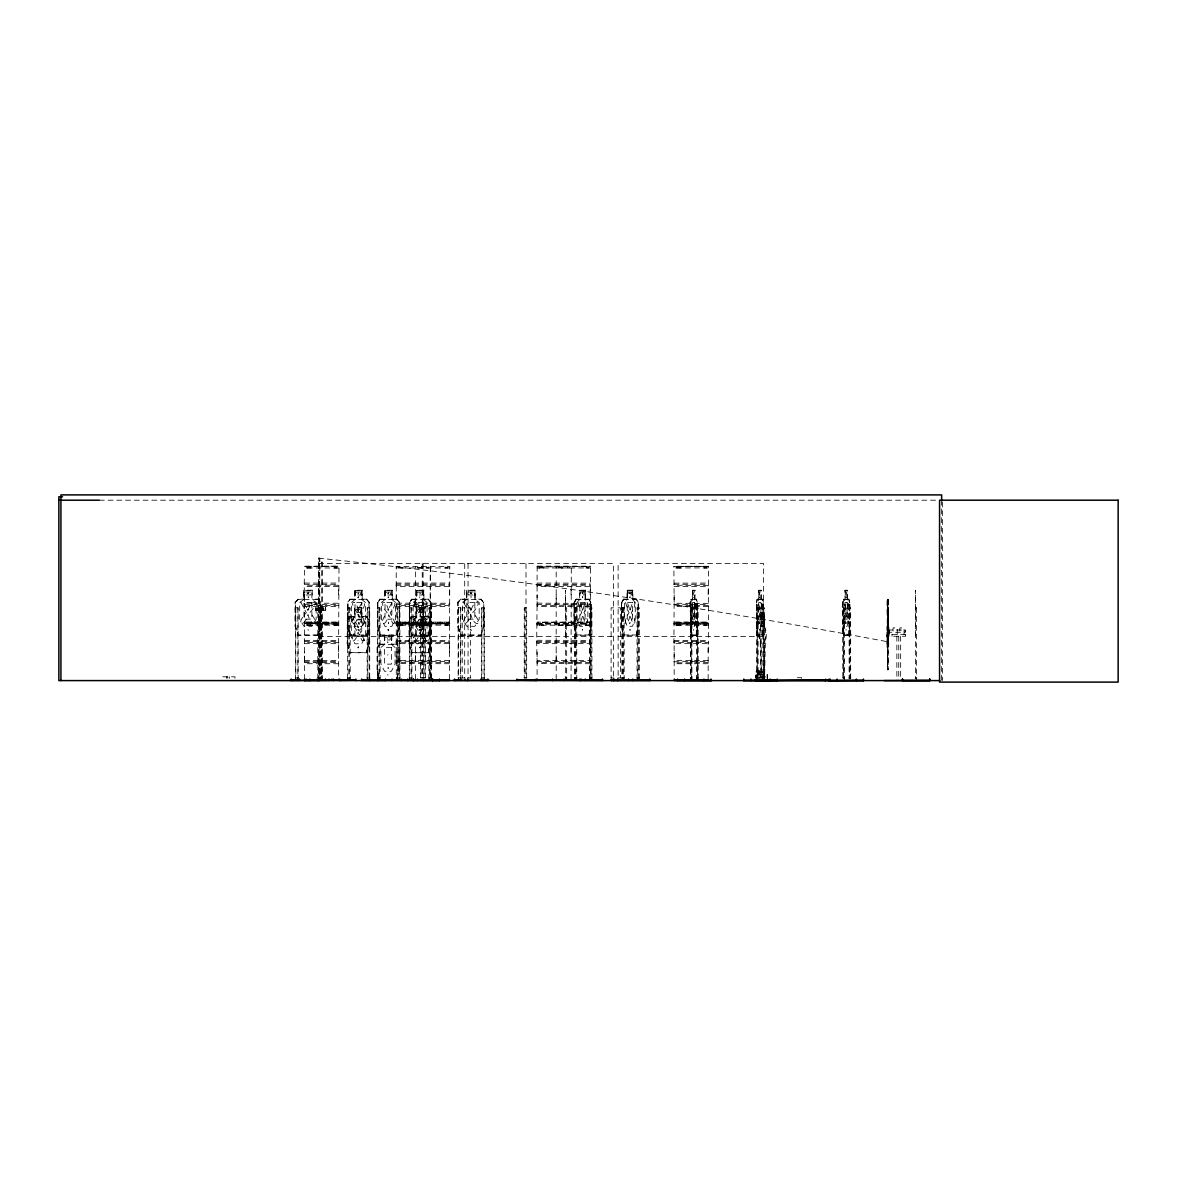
<?xml version="1.0" encoding="UTF-8"?>
<svg xmlns="http://www.w3.org/2000/svg" width="1177" height="1177" viewBox="0 0 1177 1177"><rect width="100%" height="100%" fill="white"/><g stroke="black" fill="none" stroke-linecap="round" stroke-linejoin="round"><path stroke-width="0.75" stroke-dasharray="5 3.75" d="M304.622 679.409L304.622 652.014M304.622 594.782L304.578 660.562M338.593 652.014L338.991 566.475L304.328 566.314L338.638 566.196L304.563 566.284L304.21 584.748L304.593 603.139L338.608 603.242M338.593 594.782L338.593 586.426L304.593 586.426M396.281 652.014L396.281 679.409M396.281 594.782L396.237 660.371L449.467 660.371L449.791 566.387L396.031 566.358M415.466 679.409L415.466 652.014M415.187 604.301L415.466 594.782M449.437 652.014L449.437 643.657L396.237 643.657M449.437 594.782L449.437 586.426L396.237 586.426L396.237 603.139L449.437 603.242M537.109 652.014L537.109 679.409M537.109 606.508L537.109 594.782M556.191 679.409L556.191 652.014M556.162 660.371L556.191 594.782M571.08 652.014L571.301 566.902M571.08 594.782L571.08 586.426M590.163 652.014L590.516 566.387L537.036 566.946L537.065 566.196L590.221 566.284L590.163 567.947L537.183 567.947M590.163 594.782L590.163 586.426L537.065 586.426L537.095 603.242M674.171 652.014L674.171 679.409M674.171 594.782L673.906 642.598L708.451 642.51L708.495 566.387L673.774 566.667L708.333 566.314M708.142 652.014L708.451 642.407M708.142 594.782L708.171 586.028M887.384 669.787L887.414 633.403L888.179 633.403L888.208 663.725L888.149 669.787L887.384 669.787L887.37 633.403M888.915 636.448C890.224 630.313 887.046 618.263 887.061 632.476C887.164 644.01 890.43 629.695 888.9 632.27L905.201 632.27L905.201 630.033L905.201 632.27M888.547 641.524C889.768 648.203 885.604 648.468 886.987 641.539M888.885 631.137L888.9 630.004L905.201 630.033M315.73 609.348C321.424 614.688 315.716 601.006 315.716 610.363M319.291 609.951L319.511 607.479L319.291 610.304M319.511 608.98L319.511 610.466M321.895 607.479L321.895 610.466M325.705 609.348C319.967 614.703 325.705 601.006 325.691 610.363M325.676 608.597L325.691 607.582M887.105 637.331L887.355 629.68L887.811 647.276L888.12 629.68L888.414 641.642L887.12 641.656L887.429 629.666L888.179 629.666L888.429 637.316L887.105 637.331C889.282 630.931 888.311 644.908 888.503 647.129M887.885 641.656L888.179 629.666M888.105 630.328L887.973 599.225L888.105 630.328L887.355 630.328L887.193 598.784L888.385 599.108L888.37 610.745L887.193 610.804L887.193 598.784M887.429 630.622L887.605 598.725L887.429 630.622L888.179 630.622L888.341 610.598L887.193 610.804M888.179 630.622L888.37 598.725M888.429 637.316L888.488 635.139M317.996 607.479L317.996 610.466M319.511 607.479L319.511 609.289L317.996 609.289M322.13 607.641L322.13 610.304M323.41 610.466L323.41 608.671L321.895 608.671M764.123 676.466L764.8 641.406A9.092 3.237 -90 0 0 764.123 627.091L764.123 617.278A4.546 1.618 -90 0 0 762.505 612.717L763.049 612.717A4.546 1.618 -90 0 1 764.653 617.278L764.653 627.091A9.092 3.237 90 0 1 765.33 641.406L764.653 676.466M629.71 623.354L630.063 622.53L629.754 623.442M888.12 633.403L888.149 669.787M304.622 640.391L338.608 640.391M304.622 660.474L338.638 660.371L338.593 679.409M338.593 663.725L304.593 663.725M396.237 586.426L396.208 566.284M396.266 640.391L449.452 640.597M415.422 603.139L415.393 566.946M415.466 660.474L415.275 604.125M430.252 566.196L430.252 603.139M430.282 643.657L430.252 679.409M430.282 663.725L430.282 678.055M449.437 679.409L449.437 660.474M556.191 603.242L556.191 566.196L556.132 566.946M571.08 679.409L571.11 643.657M590.207 606.405L537.065 606.508L536.683 641.965L537.065 660.371L590.192 660.371L590.192 643.657L537.065 643.657M590.163 679.409L590.163 660.474M708.157 603.448L674.171 603.242L673.877 566.843M674.171 583.159L708.171 583.056M674.171 640.391L708.142 640.391M708.142 679.409L708.186 643.451M708.142 663.725L674.141 663.725M759.827 597.666L759.812 597.813M307.712 623.354L308.168 622.486L307.741 623.413M430.252 660.371L430.282 586.426M537.139 566.24L537.065 586.426M470.609 623.354L470.668 622.501M758.032 672.332L758.017 671.699M761.195 672.744L761.593 671.317L760.519 672.994L759.798 671.081L758.503 673.009M760.592 671.199C760.254 674.23 758.474 669.463 759.121 672.714M760.43 671.376C760.872 673.023 763.005 672.626 761.092 671.537M756.075 671.964L761.887 672.185L756.149 671.773M758.988 672.832L758.709 670.934L759.165 672.847M761.651 672.302L761.593 670.964M693.606 597.607L693.547 597.342M887.075 635.286L887.061 647.276M760.151 671.508L760.062 672.597M760.651 672.758L761.151 671.214M760.975 671.537L760.813 672.714M888.9 632.27L888.9 625.826M693.591 593.561L693.577 593.458M759.724 609.863L759.827 609.863M845.954 609.863L846.072 609.863M696.269 635.3L696.99 602.477L696.24 599.196M697.27 626.355L696.549 635.3L690.825 635.3L690.105 602.389L690.84 599.196L692.709 599.196M762.505 635.3L763.299 602.359L762.49 599.196M846.057 593.458L846.072 593.561M848.749 635.3L849.823 602.359L850.029 678.776M758.532 671.478L758.591 672.655M758.812 672.508L758.93 671.273L759.194 672.332M759.842 630.239L759.709 629.43M846.086 630.239L846.057 629.386M395.972 623.251L449.393 623.472L449.496 622.618L395.869 622.986L449.849 623.795L396.208 624.178L396.281 623.295M430.576 623.884L430.385 622.633M536.771 623.795L590.486 623.722M708.113 623.324L708.274 624.163L674.112 624.178L674.171 623.295M758.238 671.478C759.033 674.892 755.987 671.302 758.194 671.081M761.313 672.332C761.313 669.463 761.666 675.068 762.078 671.758M759.827 672.935L759.783 671.273M760.71 672.052L758.915 673.112M588.986 634.962L590.663 626.296M589.118 635.256L590.898 626.296L591.075 602.344L591.075 626.341L589.353 635.256L575.98 635.256L574.052 626.355L574.052 602.3L576.024 599.152L579.878 599.152M636.374 634.962L638.052 626.296L638.052 602.462L636.374 599.446M636.507 635.256L638.287 626.296M761.71 671.611L761.401 672.994L761.769 671.493M761.887 672.464L762.093 671.611M582.38 593.752L582.556 592.899L582.747 593.752M582.38 610.054L582.615 609.097M629.769 593.752L629.96 592.899L630.136 593.752M582.291 593.723L582.497 592.796M582.291 610.024L582.497 609.097M629.68 593.723L629.901 592.796M629.901 609.097L630.063 609.701M691.134 599.196L690.355 678.776M756.723 602.506L757.37 599.196M849.544 626.399L849.029 635.3L843.306 635.3L842.585 602.389L843.321 599.196L845.189 599.196M843.615 599.196L843.585 635.3M759.901 671.346L759.783 672.538M304.24 661.783L338.932 661.606M590.516 605.081L536.874 605.434M673.774 661.783L708.363 661.342M757.723 671.258L757.664 672.597M758.606 673.009L758.606 671.081M358.029 610.098L358.264 609.245L358.499 610.098M419.792 609.863L419.968 609.112L420.13 609.863M759.768 622.501L759.768 623.545L759.856 622.707M846.013 622.501L845.998 623.545L846.101 622.707M357.882 611.26L358.176 610.392L358.514 611.26M366.577 635.006L369.151 626.355M366.753 635.3L369.21 626.399M428.281 635.006L430.679 626.355M428.457 635.3L431.106 626.399L431.106 602.359L428.384 599.196M431.106 626.399L428.634 635.3L411.538 635.3L409.302 626.399L411.715 635.3M366.385 652.441L368.798 643.79L368.798 619.911L366.385 616.925M366.547 652.735L368.975 643.79M366.68 599.196L369.387 602.359L369.21 643.834L366.724 652.735L349.495 652.735M387.998 593.826L388.366 592.84M388.057 610.098L388.292 609.112L387.954 610.069M419.968 592.958L420.101 593.458M428.09 652.441L430.502 643.79L430.679 602.477M428.266 652.735L430.929 643.834L428.428 652.735L411.2 652.735M387.704 638.405L387.557 638.773M396.737 635.006L399.18 626.355L396.914 635.3M396.737 678.217L398.679 671.302L398.856 647.424L396.252 644.437M396.428 679.953L398.856 671.302L399.091 647.306L396.355 644.143M397.017 678.761L398.929 671.346M419.748 627.179L420.13 627.532M388.292 592.958L387.954 593.782M357.97 593.826L358.191 592.84L358.558 593.826M357.926 610.069L358.264 609.112L358.602 610.083M396.149 661.165L449.702 661.533M419.895 592.84L420.13 593.561M357.837 611.216L358.176 610.245L358.529 611.216M387.557 655.074L387.983 654.692M419.542 611.216L419.924 610.245M419.924 626.547L420.057 627.297M317.849 634.962L320.409 626.296L320.497 602.462L317.849 599.446M318.055 635.256L320.688 626.341L320.688 602.344L318.07 599.152L312.17 599.152M320.777 626.341L318.143 635.256L298.046 635.256L295.133 626.355L295.133 602.3L298.134 599.152L303.74 599.152M481.128 635.256L483.879 626.341L483.806 602.344L481.055 599.152L475.14 599.152L475.214 590.192L466.46 590.192L466.533 599.152L460.854 599.152L457.794 602.3L457.868 626.355L460.84 635.256M307.8 593.752L308.08 592.899L308.462 593.782M307.8 610.054L308.242 609.701M470.609 593.782L470.977 592.899L471.256 593.752M307.668 593.723L308.109 592.767M307.756 610.083L308.109 609.068M470.565 593.723L470.888 592.796M470.888 609.097L471.153 609.701M449.658 605.537L396.002 605.346M673.847 623.722L708.554 622.986L674.112 622.662L674.038 623.442M304.284 584.292L338.932 584.292M304.357 604.301L338.932 604.375M304.284 641.524L338.932 641.524M338.873 585.263L304.357 585.263M338.902 642.407L304.402 642.583M395.943 604.375L449.702 604.301M395.943 641.524L449.702 641.45M536.8 584.307L590.501 584.292M536.771 604.375L590.56 604.551M536.83 641.45L590.501 641.524M536.771 661.606L590.398 661.445M590.471 662.489L536.874 662.651M673.832 584.292L708.48 584.292M673.906 604.301L708.48 604.375M673.832 641.524L708.48 641.524M396.016 584.13L449.702 584.233M449.673 642.583L395.913 642.23M449.673 662.651L396.002 662.563M708.407 585.366L673.906 585.263M708.377 605.434L673.906 605.346M708.377 662.651L674.009 662.842M334.283 567.947L337.269 567.947M334.283 625.164L337.269 625.164M358.323 614.615L358.088 614.777M425.927 567.947L428.914 567.947M445.127 567.947L448.099 567.947M425.927 625.164L428.914 625.164M445.127 625.164L448.099 625.164M566.755 567.947L569.742 567.947M585.852 567.947L588.838 567.947M566.755 625.164L569.742 625.164M585.852 625.164L588.838 625.164M703.831 567.947L706.818 567.947M703.831 625.164L706.818 625.164M846.057 597.357L846.086 596.842M693.606 630.386L693.577 629.386M306.211 567.947L311.493 567.947M306.211 625.164L311.493 625.164M397.87 567.947L403.152 567.947M417.055 567.947L422.337 567.947M397.87 625.164L403.152 625.164M417.055 625.164L422.337 625.164M538.698 567.947L543.98 567.947M557.78 567.947L563.062 567.947M538.698 625.164L543.98 625.164M557.78 625.164L563.062 625.164M675.76 567.947L681.042 567.947M675.76 625.164L681.042 625.164M574.244 602.433L576.259 599.152M576.333 599.446L574.479 602.433L574.479 678.717M638.567 678.717L638.478 602.344L638.478 626.341L636.742 635.256L623.369 635.256L621.441 626.355L621.441 602.3L623.427 599.152L627.282 599.152M621.633 602.433L623.663 599.152M623.736 599.446L621.868 602.433L621.868 678.717M349.746 616.63L347.259 619.823L347.259 643.834L347.598 602.389L350.069 599.196M347.642 678.776L347.774 602.389L350.172 599.49M409.361 678.776L409.302 602.389L411.597 599.196L416.687 599.196M409.478 626.399L409.478 602.389L411.773 599.196M411.891 599.49L409.728 602.506L409.728 626.355L411.891 635.006M347.495 619.941L349.849 616.925M411.553 652.441L409.199 643.79L408.963 619.823L411.45 616.63M409.199 619.941L411.553 616.925M378.876 678.467L377.067 671.346L377.067 647.335L379.568 644.143M377.317 647.453L379.671 644.437M377.508 678.776L377.464 602.389L379.965 599.196M377.714 602.506L380.083 599.49M582.335 622.53L582.63 623.472L582.394 622.618M338.844 624.016L304.666 623.324M415.466 623.295L415.275 624.06M430.208 623.472L430.282 606.508M537.139 623.472L590.192 623.324M579.834 599.446L577.039 602.433L577.039 619.146L579.834 626.296L585.057 626.296L587.867 619.146L587.867 602.433L585.057 599.446L585.057 590.486M629.945 596.842L629.916 597.769L630.033 596.842M298.222 599.152L295.221 602.3L295.221 626.355M460.928 599.152L457.794 602.3M304.622 623.295L339.005 622.986L304.402 622.677L304.666 623.472M338.564 567.976L304.696 567.947M338.564 625.208L304.666 625.208M590.133 625.208L590.163 622.192L537.109 622.192L590.133 622.147M708.113 567.903L674.244 567.947M708.113 625.208L674.215 625.208M759.077 672.067L758.724 671.331M629.93 629.445L630.063 630.357M358.573 623.398L358.544 622.589M449.364 567.947L396.355 567.947M420.248 622.589L420.263 623.339M590.089 625.164L537.139 625.208M388.145 668.404L388.13 667.521M388.587 622.589L388.587 623.339M387.748 642.274L387.895 642.76M571.375 623.545L571.345 622.751M708.171 566.299L674.112 566.284M416.643 616.925L413.009 619.911L413.009 636.625L416.643 643.79L423.426 643.79L427.045 636.625L427.045 619.911L423.426 616.925M420.189 623.383L420.218 622.707M388.513 623.383L388.557 622.707M449.629 624.06L396.09 624.06M708.142 623.295L673.891 623.236M303.931 599.446L299.679 602.433L299.679 619.146L303.931 626.296L311.89 626.296L316.142 619.146L316.142 602.433L311.89 599.446L311.89 590.486L303.931 590.486L304.019 599.446L303.74 590.192M466.754 599.446L462.414 602.433L462.414 619.146L466.754 626.296L474.846 626.296L479.186 619.146L479.186 602.433L474.846 599.446L474.846 590.486L466.754 590.486L466.754 599.446L466.828 590.486M470.668 622.648L470.653 623.442M358.544 623.339L358.544 622.721M388.16 668.345L388.101 667.639M358.088 629.386L358.294 630.416M419.792 629.386L420.101 630.401M760.254 676.481C765.447 682.057 768.831 672.523 760.357 677.319M387.645 641.73L387.954 642.156M388.116 629.386L388.425 630.401M430.385 566.931L430.282 583.056M304.563 623.501L338.667 624.178L304.446 624.06M415.246 623.472L415.393 622.618M536.918 623.545L590.457 623.545M556.132 622.618L556.132 624.104M590.383 623.472L590.221 622.618L537.036 622.618L536.918 624.06M308.256 630.357L308.036 629.445M471.153 630.357L470.623 629.401L471.197 630.313M358.308 647.836L358.323 646.82L357.985 647.791M308.065 596.842L308.197 597.18M419.909 614.659L419.924 614.777M358.088 597.813L358.455 596.813L358.058 597.754M765.3 676.481L765.197 677.319M430.282 623.369L430.267 640.597M471.094 596.842L470.947 597.18M582.527 629.445L582.674 630.357M358.308 597.813L358.279 596.886L358.161 597.71M358.294 630.298L358.073 629.43M387.88 675.245L387.88 674.436M470.947 596.724L471.094 597.18M471.33 610.083L470.977 609.068M420.189 611.26L419.968 610.274M358.485 627.562L358.117 626.576L358.529 627.503M420.189 627.562L419.968 626.576M470.932 592.767L471.388 593.723M99.295 500.196L937.731 500.196M318.599 680.586L318.599 558.119L319.791 558.119L319.791 680.586M318.599 563.606L613.57 563.606L613.57 677.937M537.065 566.299L590.221 566.284M304.593 583.056L338.638 583.056M396.237 583.056L449.467 583.056M537.065 583.056L590.207 583.159M396.002 585.263L449.702 585.263M536.83 585.263L590.427 585.263M674.141 586.426L708.171 586.426M312.258 590.192L303.651 590.192L303.651 599.152M355.042 590.545L361.942 590.545M385.026 590.545L392.029 590.545M416.746 590.545L423.661 590.545M579.834 590.486L585.293 590.486M627.238 590.486L632.682 590.486M692.503 590.545L694.96 590.545M758.738 590.545L761.195 590.545M844.983 590.545L847.44 590.545M468.196 591.987L473.404 591.987L473.404 594.973L468.196 594.973M422.278 592.031L417.953 592.031L417.953 595.018L422.278 595.018M845.366 592.031L846.763 592.031L846.763 595.018L845.366 595.018M759.812 593.458L759.827 593.561M759.724 596.783L759.724 597.813M845.954 596.783L845.939 597.754M388.13 597.813L388.439 596.798L388.086 597.754M349.893 599.196L354.983 599.196M362.016 599.196L366.856 599.196M379.803 599.196L384.953 599.196M392.103 599.196L397.002 599.196L399.591 602.359L399.591 626.399L397.076 635.3L379.73 635.3M423.72 599.196L428.56 599.196M585.249 599.152L589.294 599.152L591.075 602.344M632.637 599.152L636.683 599.152M694.739 599.196L696.534 599.196L697.27 602.477M758.959 599.196L757.091 599.196L756.428 602.506L757.061 635.3L762.799 635.3L763.52 626.355L762.446 599.49M760.989 599.196L762.77 599.196L763.52 602.477M847.219 599.196L849.014 599.196L849.75 602.477L849.75 678.776M317.937 599.446L298.252 599.446L295.501 602.433L295.501 678.717M349.996 599.49L366.753 599.49M379.906 599.49L396.914 599.49M411.715 599.49L428.457 599.49M576.112 599.446L589.206 599.446M623.501 599.446L636.61 599.446M690.884 599.49L696.504 599.49M757.12 599.49L762.74 599.49M843.365 599.49L848.985 599.49M574.052 602.3L574.052 626.355M621.441 602.3L621.677 626.355M320.688 602.344L317.981 599.152M377.464 602.389L377.64 626.399L379.906 635.3M399.591 602.359L396.84 599.196M431.106 602.359L430.856 678.776M690.105 602.389L691.12 635.3M842.585 602.389L842.835 678.776M537.065 603.139L590.177 603.448M338.873 605.346L304.431 605.522M304.593 606.508L338.638 606.508M396.237 606.508L449.467 606.508M708.171 606.508L674.127 606.405M295.501 607.773L298.134 607.773L298.134 678.717M321.748 607.832L317.79 607.832L317.805 677.937M347.642 607.832L350.187 607.832L350.187 680.586M377.508 607.832L380.068 607.832L380.068 680.586M409.361 607.832L411.906 607.832L411.906 680.586M458.162 607.773L460.781 607.773L460.781 678.717M464.709 607.832L462.237 607.832L462.237 677.937M468.049 607.832L470.506 607.832L470.506 677.937M565.725 607.832L566.667 607.832L566.667 680.586M574.479 607.773L576.759 607.773L576.759 678.717M613.57 607.832L611.113 607.832L611.113 677.937M618.116 607.832L620.588 607.832L620.588 677.937M621.868 607.773L624.148 607.773L624.148 678.717M690.355 607.832L691.914 607.832L691.914 680.586M756.605 607.832L758.15 607.832L758.15 680.586M842.835 607.832L844.395 607.832L844.395 680.586M887.237 607.935L888.297 607.935M915.574 607.832L916.692 607.832M361.707 607.979L354.763 607.979L354.939 616.925L351.305 619.911L351.305 636.625L354.939 643.79L361.707 643.79L365.341 636.625L365.341 619.911L361.707 616.925M416.467 607.979L423.426 607.979M317.996 608.671L319.511 608.671M321.895 609.289L323.41 609.289M422.205 609.465L417.85 609.465L417.85 612.452L422.205 612.452M307.874 609.804L308.153 609.097M320.085 611.422L321.277 611.422M349.569 616.63L354.689 616.63L354.512 607.67L361.957 607.67L361.957 616.63M361.78 616.63L366.65 616.63L369.048 619.793M411.273 616.63L416.393 616.63M423.485 616.63L428.354 616.63M349.672 616.925L366.547 616.925M411.376 616.925L428.266 616.925M763.049 612.717A4.546 1.618 -90 0 0 761.431 617.278L760.901 617.278A4.546 1.618 -90 0 1 762.505 612.717M760.901 619.19L758.738 619.19L758.738 602.477L760.901 602.477L760.901 627.091A9.092 3.237 -90 0 0 760.224 641.406L760.901 676.466M430.753 619.793L428.193 616.63M449.393 622.147L396.311 622.147L449.364 622.192M537.036 624.104L590.221 624.104M674.112 624.104L708.216 624.104M449.437 625.164L396.311 625.208M457.868 626.355L460.766 635.256L481.202 635.256M697.064 626.399L697.343 602.359L697.27 678.776M756.355 626.399L756.634 602.389L756.605 678.776M842.879 626.399L843.365 635.006L848.985 635.006M760.901 627.091L761.431 617.278M887.399 627.65L888.149 627.65M887.384 627.959L888.149 627.959M630.019 630.254L630.019 629.445M887.355 629.68L887.37 634.006L888.164 633.991M905.672 634.359L891.842 634.359L891.842 636.257L905.672 636.257L905.481 634.359M317.937 634.962L298.252 634.962L295.412 626.296M349.996 635.006L366.753 635.006M379.906 635.006L396.914 635.006M411.715 635.006L428.457 635.006M576.112 634.962L589.206 634.962M623.501 634.962L636.61 634.962M690.884 635.006L696.504 635.006M757.12 635.006L762.74 635.006M366.93 635.3L349.819 635.3L347.598 626.399L349.996 635.3M565.725 635.3L565.431 590.251L565.725 678.776M915.662 635.3L915.368 590.251L915.588 678.776M384.599 635.492L391.573 635.492M318.599 636.374L613.57 636.374M618.131 636.374L763.652 636.374M537.065 640.288L590.163 640.391M760.224 641.406L760.754 641.406A9.092 3.237 -90 0 1 761.431 627.091M536.874 642.583L590.427 642.495M304.593 643.657L338.638 643.657L338.608 660.474M708.171 660.371L674.141 660.371L674.141 643.657L708.171 643.657M409.14 643.834L411.376 652.735M379.391 644.143L384.526 644.143M391.647 644.143L396.531 644.143M379.494 644.437L396.428 644.437M358.029 647.85L358.294 646.923M349.672 652.441L366.547 652.441M411.376 652.441L428.266 652.441M887.37 658.164L888.179 658.164M304.402 662.651L338.873 662.563M449.467 663.725L396.237 663.534M590.192 663.725L537.065 663.534M757.267 670.478L759.356 670.478L759.356 678.438M762.358 672.038L761.107 672.847M757.944 672.523L757.385 671.567M295.236 677.893L298.414 677.893M317.51 677.937L321.998 677.937M347.392 677.937L350.452 677.937M366.915 677.937L369.961 677.937M377.258 677.937L380.318 677.937M397.09 677.937L400.151 677.937M409.11 677.937L412.156 677.937M420.233 677.937L425.765 677.937M428.634 677.937L431.679 677.937M457.882 677.893L461.046 677.893M461.943 677.937L464.989 677.937M467.755 677.937L470.8 677.937M481.378 677.893L484.556 677.893M524 677.937L526.913 677.937M565.446 677.937L566.961 677.937M574.244 677.893L576.995 677.893M589.412 677.893L592.163 677.893M610.819 677.937L613.864 677.937M617.837 677.937L620.867 677.937M621.633 677.893L624.384 677.893M636.801 677.893L639.552 677.893M690.119 677.937L692.15 677.937M696.401 677.937L698.417 677.937M756.355 677.937L758.385 677.937M760.901 677.937L764.667 677.937M842.6 677.937L844.63 677.937M848.882 677.937L850.897 677.937M915.279 677.937L916.971 677.937M419.556 611.26L419.88 610.392L420.13 611.246M388.322 629.489L388.145 630.416L388.101 629.43M419.998 629.489L419.821 630.416L419.777 629.43M319.791 561.709L318.599 558.722M483.6 602.462L480.922 599.446L460.972 599.446L458.088 602.433L458.162 678.717M396.737 599.49L399.341 602.477L399.341 678.776M428.09 616.925L430.679 619.911M366.474 616.63L368.975 619.911M428.281 599.49L430.856 602.477M366.577 599.49L369.151 602.477M693.621 622.589L693.518 623.545L693.621 622.707M636.463 599.152L638.287 602.462M589.059 599.152L590.898 602.462M588.986 599.446L590.663 602.462M673.906 642.495L674.141 643.657M308.153 592.796L308.477 593.723M458.088 626.296L461.046 634.962L480.996 634.962L483.6 626.296L483.526 602.462M848.72 599.196L849.456 602.477M377.714 626.355L380.083 635.006M377.493 671.302L379.244 678.217M377.317 671.302L379.494 680.247M347.495 643.79L349.849 652.441M347.259 643.834L349.672 652.735M350.172 635.006L348.024 626.355L348.024 602.506M630.004 592.796L630.21 593.723M630.004 609.097L630.21 610.024M582.615 592.796L582.821 593.723M621.868 626.296L623.604 635.256M574.244 626.296L576.2 635.256M843.821 619.19L844.983 626.355L847.146 626.355L848.308 619.19L848.279 602.3L846.425 610.657L844.527 602.462L845.969 612.673L844.424 623.016L845.145 623.442L846.469 614.659L848.455 623.354L846.925 612.746L848.411 602.786L847.146 599.49L847.219 590.251M757.591 619.19L758.738 626.355L760.901 626.355L762.063 619.19L762.034 602.3L760.195 610.657L758.282 602.462L759.739 612.673L758.194 623.016L758.9 623.442L760.224 614.659L762.225 623.354L760.695 612.746L762.181 602.786L760.901 599.49L760.989 590.251M691.34 619.19L692.503 626.355L694.665 626.355L695.828 619.19L695.798 602.3L693.944 610.657L692.047 602.462L693.488 612.673L691.944 623.016L692.664 623.442L693.989 614.659L695.99 623.354L694.445 612.746L695.931 602.786L694.665 599.49L694.739 590.251M887.017 625.826L887.017 636.448M888.9 630.004L888.915 630.843M756.723 626.355L757.355 635.3M887.414 633.991L887.664 641.642M760.754 641.406L761.431 676.466M323.41 607.479L323.41 609.377M315.716 607.582L315.73 608.597M887.193 610.613L887.355 630.328M942.365 502.02L942.365 680.586M941.644 500.196L941.644 680.586M916.53 607.832L916.53 680.586M904.024 634.359L904.098 627.915L899.861 627.915L899.934 634.359M900.655 636.257L900.655 678.379M898.772 636.257L898.742 680.218M897.271 634.359L897.212 627.915L893.034 627.915L893.108 634.359M896.859 636.257L896.859 680.218M892.034 634.359L892.034 636.257M850.662 678.776L850.662 607.832L849.117 607.832L849.117 678.776M847.44 599.49L847.514 590.251L844.909 590.251L844.983 599.49L843.821 602.477L843.747 678.776M845.189 590.251L845.277 599.49M843.468 607.832L843.468 678.776M801.611 678.438L801.611 677.687L795.578 677.687L795.578 678.438M767.448 679.394L767.448 674.656L755.59 674.656L755.59 677.805M767.066 674.656L767.066 678.438M764.432 678.776L764.432 607.832L761.181 607.832L761.195 677.937M763.785 607.832L763.785 678.776M763.52 678.776L763.652 563.606L618.131 563.606L618.131 677.937M762.873 607.832L762.873 678.776M762.593 674.656L762.593 679.394M761.195 599.49L761.269 590.251L758.665 590.251L758.738 599.49L757.591 602.477L757.517 678.776M760.43 674.656L760.43 677.805M760.048 674.656L760.048 678.438M758.959 590.251L759.033 599.49M758.753 670.478L758.753 678.438M757.885 670.478L757.885 678.438M757.238 607.832L757.238 678.776M755.958 674.656L755.958 678.438M706.038 566.931L706.038 567.947M706.038 624.148L706.038 625.164M704.596 566.931L704.596 567.947M704.479 624.148L704.596 625.164M698.182 678.776L698.182 607.832L696.637 607.832L696.637 678.776M697.549 607.832L697.549 678.776M694.96 599.49L695.033 590.251L692.429 590.251L692.503 599.49L691.34 602.477L691.267 678.776M692.709 590.251L692.797 599.49M690.987 607.832L690.987 678.776M680.247 567.638L676.554 567.638M680.026 567.049L680.026 567.976M680.026 624.266L680.026 625.208M676.775 567.049L676.775 567.976M676.775 624.266L676.775 625.208M639.317 678.717L639.317 607.773L637.037 607.773L637.037 678.717M637.772 607.773L637.772 680.541M632.873 599.152L632.873 590.192L627.047 590.192L627.047 599.152M632.637 590.192L632.682 599.446M632.461 590.486L632.461 599.446L635.256 602.433L635.256 619.146L632.461 626.296L627.238 626.296L624.428 619.146L624.428 602.433L627.238 599.446L627.282 590.192M627.459 590.486L627.459 599.446M623.413 607.773L623.413 678.717M622.604 607.773L622.604 678.717M591.913 678.717L591.913 607.773L589.633 607.773L589.633 678.717M591.178 607.773L591.178 678.717M590.383 607.773L590.383 680.541M588.176 567.638L588.059 567.947M588.176 624.869L588.059 625.164M586.617 566.931L586.617 567.947M586.499 624.148L586.617 625.164M585.484 599.152L585.484 590.192L579.658 590.192L579.658 599.152M585.249 590.192L585.293 599.446M582.718 596.783L582.718 597.71M579.878 590.192L580.07 599.446M576.009 607.773L576.009 678.717M575.215 607.773L575.215 678.717M569.094 567.638L568.977 567.947M569.094 624.869L568.977 625.164M567.417 566.931L567.535 567.947M567.535 624.148L567.535 625.164M562.268 567.638L558.575 567.638M562.047 567.049L562.047 567.976M562.047 624.266L562.047 625.208M558.795 567.049L558.795 567.976M558.795 624.266L558.795 625.208M543.185 567.638L539.493 567.638M542.965 567.049L542.965 567.976M542.965 624.266L542.965 625.208M539.713 567.049L539.713 567.976M539.713 624.266L539.713 625.208M526.663 677.937L526.663 607.832L524.251 607.832L524.251 677.937M526.001 563.606L526.001 677.937M524.913 607.832L524.913 677.937M484.277 678.717L484.277 607.773L481.658 607.773L481.658 678.717M484.041 607.773L484.041 678.717M481.893 607.773L481.893 680.541M474.92 590.486L474.92 599.446M468.049 563.606L468.049 677.937M464.709 563.606L464.694 677.937M460.545 607.773L460.545 678.717M458.397 607.773L458.397 678.717M447.334 566.931L447.334 567.947M447.334 624.148L447.334 625.164M445.892 566.931L445.892 567.947M445.892 624.148L445.892 625.164M431.429 678.776L431.429 607.832L428.884 607.832L428.884 678.776M429.443 607.832L429.443 678.776M428.266 566.931L428.148 567.947M428.148 624.148L428.148 625.164M426.589 566.931L426.707 567.947M426.589 624.148L426.707 625.164M425.515 677.937L425.515 607.832L420.483 607.832L420.483 677.937M424.853 607.832L424.853 677.937M423.897 599.196L423.897 590.251L416.511 590.251L416.511 599.196M423.72 590.251L423.661 599.49M423.764 677.937L423.661 607.67L416.231 607.67L416.231 616.63M423.485 590.545L423.485 599.49L427.074 602.477L427.074 619.19L423.485 626.355L416.746 626.355L413.156 619.19L413.156 602.477L416.746 599.49L416.687 590.251M423.249 607.979L423.249 616.925M423.102 563.606L422.896 677.937M422.234 563.606L422.234 677.937M421.543 567.638L417.85 567.638M421.322 567.049L421.322 567.976M421.322 624.266L421.322 625.208M421.145 607.832L421.145 677.937M419.762 596.842L419.762 597.754M419.806 647.733L420.115 646.85L419.703 647.791M418.07 567.049L418.07 567.976M418.07 624.266L418.07 625.208M416.938 590.545L416.938 599.49M416.393 607.67L416.467 616.925M411.332 607.832L411.332 678.776M409.92 607.832L409.92 678.776M402.357 567.638L398.665 567.638M402.137 567.049L402.137 567.976M402.137 624.266L402.137 625.208M399.9 678.776L399.9 607.832L397.34 607.832L397.34 678.776M398.885 567.049L398.885 567.976M398.885 624.266L398.885 625.208M397.885 607.832L397.885 678.776M392.279 599.196L392.279 590.251L384.791 590.251L384.791 599.196M392.103 590.251L392.029 599.49M391.853 590.545L391.853 599.49L395.516 602.477L395.516 619.19L391.853 626.355L385.026 626.355L381.377 619.19L381.377 602.477L385.026 599.49L384.953 590.251M391.809 635.183L391.809 644.143M391.647 635.183L391.573 644.437M391.397 635.492L391.397 644.437L395.045 647.424L395.045 664.137L391.397 671.302L384.599 671.302L380.951 664.137L380.951 647.424L384.599 644.437L384.526 635.183M385.203 590.545L385.203 599.49M384.776 635.492L384.776 644.437M384.364 635.183L384.364 644.143M379.524 607.832L379.524 678.776M378.052 607.832L378.052 678.776M377.891 602.506L377.891 626.355M369.71 678.776L369.71 607.832L367.165 607.832L367.165 678.776M368.975 602.477L369.151 678.776M367.739 607.832L367.739 678.776M362.192 599.196L362.192 590.251L354.807 590.251L354.807 599.196M362.016 590.251L361.942 599.49M361.766 590.545L361.766 599.49L365.37 602.477L365.37 619.19L361.766 626.355L355.042 626.355L351.437 619.19L351.437 602.477L355.042 599.49L354.983 590.251M361.545 607.979L361.545 616.925M357.97 614.262L357.97 615.188M355.219 590.545L355.219 599.49M349.628 607.832L349.628 678.776M348.215 607.832L348.215 678.776M336.607 567.638L336.504 567.947M336.607 624.869L336.504 625.164M335.048 566.931L335.048 567.947M334.945 624.148L335.048 625.164M322.189 680.203L322.189 562.12L319.482 562.12L319.482 678.393M321.865 562.12L321.865 680.203M321.63 607.832L321.748 677.937M321.277 606.523L321.218 678.717M320.924 607.773L320.924 678.717M320.291 607.832L320.276 677.937M320.085 606.523L319.997 677.937M319.173 563.606L319.32 677.937M319.173 607.832L319.173 677.937M318.761 563.606L318.879 680.541M317.981 608.568L317.996 609.377M312.17 590.192L312.258 599.152M310.713 567.638L307.006 567.638M310.493 567.049L310.493 567.976M310.493 624.266L310.493 625.208M308.33 596.783L308.33 597.71M307.226 567.049L307.226 567.976M307.226 624.266L307.226 625.208M297.855 607.773L297.855 678.717M295.795 607.773L295.795 678.717M234.988 678.32L234.988 676.804L220.57 676.804L220.57 678.32M229.324 676.804L229.324 678.32M227.779 676.804L227.779 678.32M226.337 676.804L226.337 678.32M318.599 558.119A6439.308 5832.521 0 0 1 887.12 641.656M316.113 609.406L316.098 610.569L316.083 609.406M316.083 607.803L316.083 608.553L316.083 607.803M325.323 609.406C325.279 612.702 325.308 604.139 325.323 609.406M582.306 629.754L582.232 629.621M357.999 640.376L358.014 640.288M419.703 640.376L419.718 640.288M582.335 596.93L582.689 597.769L582.335 596.93M470.579 629.754L470.623 629.607M693.474 609.863L693.591 609.863M578.069 602.403L581.629 612.687C574.038 624.134 580.187 629.077 582.747 614.6C585.146 629.077 591.59 624.134 583.939 612.628C591.119 601.874 585.322 596.739 582.836 610.613L579.893 602.477L578.069 602.403M625.473 602.403L629.018 612.687C621.441 624.134 627.591 629.077 630.136 614.6C632.535 629.077 638.993 624.134 631.328 612.628C638.522 601.874 632.711 596.739 630.225 610.613L627.282 602.477L625.473 602.403M364.958 623.016L362.634 623.295L358.676 614.659C355.807 628.621 347.171 624.899 357.146 612.673C347.759 601.226 355.601 597.298 358.558 610.657C361.442 597.342 369.784 601.109 360.118 612.746L364.958 623.016M426.662 623.016L424.353 623.295L420.38 614.659C417.511 628.621 408.875 624.899 418.85 612.673C409.464 601.226 417.305 597.298 420.263 610.657C423.146 597.342 431.488 601.109 421.822 612.746L426.662 623.016M364.443 640.45L362.104 640.729L358.117 632.078C355.233 646.041 346.509 642.348 356.572 630.107C347.097 618.631 355.013 614.747 357.999 628.091C360.898 614.791 369.313 618.528 359.573 630.181L364.443 640.45M426.148 640.45L423.823 640.729L419.821 632.078C416.938 646.041 408.213 642.348 418.276 630.107C408.816 618.631 416.717 614.747 419.703 628.091C422.602 614.791 431.017 618.528 421.278 630.181L426.148 640.45M395.075 623.016L392.735 623.295L388.704 614.659C385.806 628.592 377.008 624.943 387.145 612.673C377.611 601.182 385.585 597.327 388.587 610.657C391.5 597.372 399.989 601.064 390.175 612.746L395.075 623.016M300.9 602.403L306.3 612.687C294.5 625.296 304.534 628.209 308.006 614.6C311.258 628.224 321.704 625.311 309.816 612.628C321.012 600.711 311.493 597.578 308.139 610.613L303.651 602.477L300.9 602.403M463.635 602.403L469.137 612.687C457.117 625.355 467.357 628.18 470.874 614.6C474.169 628.194 484.836 625.355 472.713 612.628C484.13 600.653 474.419 597.622 471.006 610.613L466.445 602.477L463.635 602.403M304.666 622.147L338.593 622.192L304.696 622.192M674.215 622.147L708.142 622.192L674.171 622.192M310.463 591.987L305.358 591.987L305.358 594.973L310.463 594.973L310.463 591.987M584.13 591.987L580.776 591.987L580.776 594.973L584.13 594.973L584.13 591.987M631.519 591.987L628.165 591.987L628.165 594.973L631.519 594.973L631.519 591.987M360.574 592.031L356.248 592.031L356.248 595.018L360.574 595.018L360.574 592.031M390.646 592.031L386.247 592.031L386.247 595.018L390.646 595.018L390.646 592.031M694.283 592.031L692.885 592.031L692.885 595.018L694.283 595.018L694.283 592.031M760.519 592.031L759.136 592.031L759.136 595.018L760.519 595.018L760.519 592.031M311.89 602.433L303.931 602.433L303.931 619.146L311.89 619.146L311.89 602.433M361.766 602.477L355.042 602.477L355.042 619.19L361.766 619.19L361.766 602.477M391.853 602.477L385.026 602.477L385.026 619.19L391.853 619.19L391.853 602.477M423.485 602.477L416.746 602.477L416.746 619.19L423.485 619.19L423.485 602.477M474.846 602.433L466.754 602.433L466.754 619.146L474.846 619.146L474.846 602.433M585.057 602.433L579.834 602.433L579.834 619.146L585.057 619.146L585.057 602.433M632.461 602.433L627.238 602.433L627.238 619.146L632.461 619.146L632.461 602.433M694.665 602.477L692.503 602.477L692.503 619.19L694.665 619.19L694.665 602.477M847.146 602.477L844.983 602.477L844.983 619.19L847.146 619.19L847.146 602.477M360.5 609.465L356.145 609.465L356.145 612.452L360.5 612.452L360.5 609.465M361.707 619.911L354.939 619.911L354.939 636.625L361.707 636.625L361.707 619.911M423.426 619.911L416.643 619.911L416.643 636.625L423.426 636.625L423.426 619.911M390.19 636.978L385.821 636.978L385.821 639.964L390.19 639.964L390.19 636.978M391.397 647.424L384.599 647.424L384.599 664.137L391.397 664.137L391.397 647.424"/><path stroke-width="1.5" d="M304.637 680.527L333.459 680.218M306.167 680.35L306.167 679.07M331.914 680.438L331.929 679.07M902.391 680.527L929.859 680.527L884.133 680.586M385.217 680.35L361.766 680.35L439.771 680.409M863.565 680.409L829.829 680.571L829.505 679.394L829.211 680.586L829.505 679.865L755.222 680.586L755.531 679.394L756.12 680.541M756.737 680.512L756.473 679.394L755.796 680.512M760.474 679.923L759.136 680.541L759.489 679.394L760.813 680.453M824.665 679.923L825.003 680.453M828.829 680.512L828.564 679.394L828.211 680.541M461.134 680.291L454.248 680.35M317.29 680.586L317.157 679.026M677.466 680.409L711.085 680.409M743.702 680.409L777.32 680.409M610.539 680.35L650.631 680.35M611.172 680.35L649.998 680.35M339.3 680.409L355.645 680.218L289.866 680.35M290.822 680.35L299.208 680.35M453.277 680.35L489.161 680.35M62.528 496.782L58.85 496.782L58.85 680.586L939.805 680.586M58.85 500.196L99.221 500.196M304.563 679.85L338.667 679.879M379.494 679.953L449.496 679.879M537.036 679.85L590.221 679.879M674.112 679.879L708.216 679.879M552.557 680.218L602.609 680.35M449.467 680.497L392.147 680.218M674.141 680.497L711.379 680.586M743.408 680.527L863.859 680.586M488.175 680.35L481.422 680.35M536.388 680.409L517.086 680.218L603.242 680.35M941.644 500.402L941.644 494.899L60.924 494.899L60.924 680.586M929.859 679.07L929.859 680.586M929.683 679.07L929.668 680.586M902.568 679.07L902.582 680.586M902.391 679.07L902.391 680.586M863.462 679.07L863.462 680.586M856.4 679.07L856.4 680.586M837.097 679.07L837.097 680.586M830.035 679.07L830.035 680.586M777.217 679.07L777.217 680.586M770.155 679.07L770.155 680.586M764.02 679.07L764.02 680.586M763.844 679.07L763.844 680.586M750.867 679.07L750.867 680.586M743.805 679.07L743.805 680.586M710.982 679.07L710.982 680.586M703.92 679.07L703.92 680.586M684.617 679.07L684.617 680.586M677.555 679.07L677.555 680.586M649.763 679.026L649.763 680.541M632.711 679.026L632.711 680.541M628.474 679.026L628.474 680.541M617.925 679.07L617.925 680.586M617.748 679.07L617.748 680.586M613.938 679.07L613.938 680.586M613.776 679.07L613.776 680.586M611.407 679.026L611.407 680.541M602.374 679.026L602.374 680.541M585.307 679.026L585.307 680.541M581.085 679.026L581.085 680.541M579.834 679.07L579.834 680.586M564.018 679.026L564.018 680.541M552.557 679.07L552.557 680.586M536.123 679.07L536.123 680.586M516.953 679.07L516.953 680.586M487.808 679.026L487.808 680.541M481.055 679.026L481.055 680.541M467.843 679.07L467.843 680.586M467.681 679.07L467.681 680.586M464.9 679.07L465.077 680.586M461.369 679.026L461.369 680.541M454.616 679.026L454.616 680.541M439.462 679.07L439.462 680.586M432.812 679.07L432.812 680.586M432.356 679.07L432.356 680.586M423.279 679.07L423.279 680.586M417.511 679.07L417.511 680.586M413.642 679.07L413.642 680.586M413.186 679.07L413.186 680.586M407.713 679.07L407.713 680.586M401.313 679.07L401.313 680.586M391.985 679.07L391.985 680.586M385.409 679.07L385.409 680.586M377.758 679.07L377.758 680.586M369.696 679.07L369.696 680.586M361.574 679.07L361.574 680.586M355.792 679.07L355.792 680.586M339.609 679.07L339.609 680.586M333.459 679.07L333.474 680.586M329.045 679.07L329.045 680.586M325.543 679.026L325.543 680.541M318.967 679.07L318.967 680.586M318.805 679.07L318.805 680.586M309.875 679.07L309.875 680.586M304.637 679.07L304.637 680.586M299.576 679.026L299.576 680.541M291.19 679.026L291.19 680.541M825.548 679.394L825.254 680.586L825.548 679.394M1118.15 500.196L939.57 500.196L939.57 682.101L1118.15 682.101L1118.15 500.196"/></g></svg>
